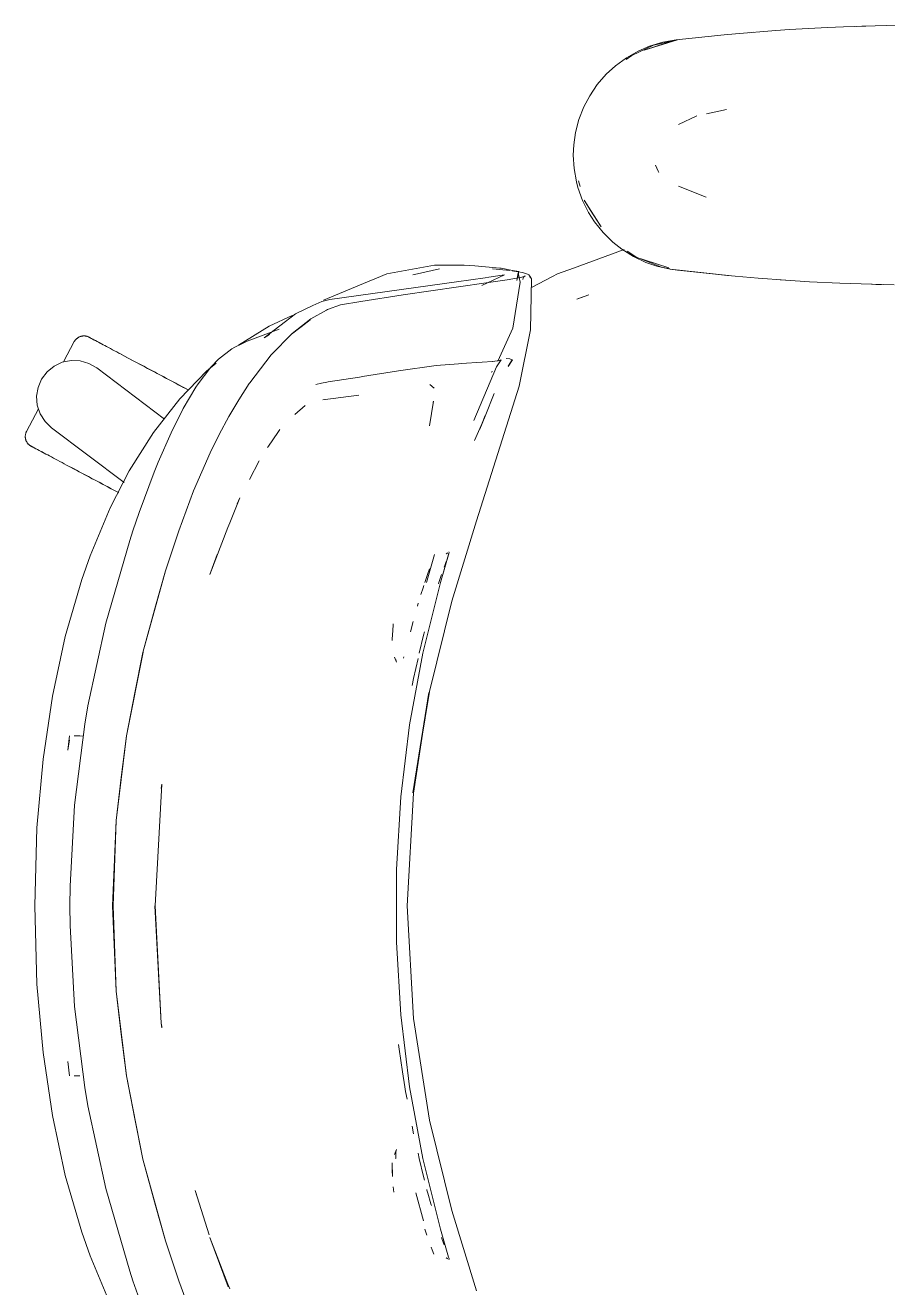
# Model space of a CAD drawing. Header units: millimetres. Extents: x 155927 to 326028, y -36033 to 97293.
# Drawn here: x 185202.3 to 185523.8, y 33387.4 to 33858.2 of the extents above; entities that cross this region are included whole.
import ezdxf

# ---------------------------------------------------------------- set-up
doc = ezdxf.new("R2010")
doc.units = ezdxf.units.MM
doc.header["$MEASUREMENT"] = 0
doc.layers.add('G-IMPT', color=8, linetype='CONTINUOUS', lineweight=9)
doc.layers.add('I-FURN', color=8, linetype='CONTINUOUS', lineweight=9)

msp = doc.modelspace()

# ---------------------------------------------------------------- linework, layer by layer
at = {"layer": 'G-IMPT'}
for p, q in [((185507.3, 33857.65), (185519.06, 33858.04)), ((185512.19, 33857.79), (185514.12, 33857.9)), ((185514.12, 33857.9), (185515.62, 33857.92)), ((185527.48, 33858.21), (185519.06, 33858.04)), ((185462.86, 33854.67), (185444.94, 33852.76)), ((185466.99, 33855.02), (185462.86, 33854.67)), ((185482.05, 33856.26), (185466.99, 33855.02)), ((185473.87, 33855.61), (185472.19, 33855.44)), ((185482.05, 33856.26), (185487.14, 33856.59)), ((185487.14, 33856.59), (185501.28, 33857.4)), ((185507.3, 33857.65), (185501.28, 33857.4)), ((185430.79, 33848.59), (185426.35, 33846.08)), ((185436.48, 33850.72), (185428.42, 33846.98)), ((185430.79, 33848.59), (185435.03, 33850.4)), ((185445.45, 33852.76), (185432.99, 33848.93)), ((185432.99, 33848.93), (185442.14, 33851.85)), ((185435.03, 33850.4), (185439.89, 33851.87)), ((185436.48, 33850.72), (185444.89, 33852.64)), ((185444.94, 33852.76), (185439.89, 33851.87)), ((185445.45, 33852.76), (185442.14, 33851.85)), ((185422.27, 33843.08), (185426.35, 33846.08)), ((185426.31, 33845.39), (185428.42, 33846.98)), ((185415.51, 33836.08), (185418.83, 33839.92)), ((185422.27, 33843.08), (185418.83, 33839.92)), ((185412.68, 33831.92), (185415.51, 33836.08)), ((185412.68, 33831.92), (185410.49, 33827.75)), ((185410.49, 33827.75), (185408.66, 33823.04)), ((185463.65, 33826.8), (185456.22, 33825.22)), ((185407.39, 33818.17), (185408.66, 33823.04)), ((185445.82, 33821.19), (185452.6, 33824.46)), ((185407.39, 33818.17), (185406.75, 33813.66)), ((185406.57, 33809.81), (185406.75, 33813.66)), ((185406.57, 33809.81), (185406.87, 33804.77)), ((185437.19, 33805.99), (185438.2, 33803.76)), ((185406.87, 33804.77), (185407.75, 33799.82)), ((185438.2, 33803.76), (185438.5, 33803.31)), ((185407.75, 33799.82), (185408.31, 33797.7)), ((185410.02, 33792.92), (185408.31, 33797.7)), ((185409.11, 33798.13), (185408.49, 33800.16)), ((185456.15, 33794.09), (185445.73, 33798.24)), ((185410.02, 33792.92), (185412.27, 33788.41)), ((185410.67, 33793.02), (185412.83, 33789.34)), ((185410.67, 33793.02), (185416.99, 33783.07)), ((185412.27, 33788.41), (185414.53, 33784.87)), ((185412.83, 33789.34), (185416.99, 33783.07)), ((185417.72, 33780.89), (185414.53, 33784.87)), ((185417.72, 33780.89), (185421.33, 33777.34)), ((185425.53, 33774.6), (185406.59, 33767.66)), ((185421.33, 33777.34), (185424.63, 33774.72)), ((185428.96, 33771.99), (185424.63, 33774.72)), ((185430.28, 33771.6), (185426.7, 33774.02)), ((185354.81, 33768.76), (185337.11, 33765.52)), ((185354.81, 33768.76), (185361.78, 33768.78)), ((185361.78, 33768.78), (185365.95, 33768.78)), ((185369.9, 33768.44), (185365.95, 33768.78)), ((185379.23, 33767.64), (185369.9, 33768.44)), ((185428.96, 33771.99), (185433.54, 33769.8)), ((185430.28, 33771.6), (185432.99, 33770.69)), ((185430.28, 33771.6), (185442.14, 33767.78)), ((185439.5, 33767.99), (185431.32, 33771.19)), ((185432.99, 33770.69), (185442.14, 33767.78)), ((185433.54, 33769.8), (185437.67, 33768.35)), ((185442.63, 33767.2), (185437.67, 33768.35)), ((185329.89, 33762.53), (185333.26, 33763.92)), ((185337.11, 33765.52), (185333.26, 33763.92)), ((185347.37, 33765.3), (185346.79, 33765.15)), ((185356.67, 33767.35), (185347.37, 33765.3)), ((185363.09, 33762.57), (185373.75, 33764.01)), ((185380.94, 33765.2), (185372.53, 33761.21)), ((185375.05, 33764.23), (185373.75, 33764.01)), ((185375.05, 33764.23), (185380.07, 33765.06)), ((185379.06, 33767.12), (185376.47, 33767.33)), ((185382.85, 33766.7), (185379.06, 33767.12)), ((185379.23, 33767.64), (185379.7, 33767.6)), ((185379.7, 33767.6), (185383.95, 33766.78)), ((185380.94, 33765.2), (185380.07, 33765.06)), ((185388.17, 33764.4), (185381.91, 33763.29)), ((185384.36, 33766.53), (185383.75, 33766.6)), ((185383.95, 33766.78), (185386.27, 33766.34)), ((185384.36, 33766.53), (185387.64, 33765.99)), ((185385.55, 33763.06), (185386.27, 33766.34)), ((185385.55, 33763.06), (185386.04, 33765.93)), ((185386.04, 33765.93), (185386.72, 33762.35)), ((185387.55, 33764.23), (185388.65, 33764.79)), ((185387.55, 33764.23), (185388.17, 33764.4)), ((185389.5, 33765.44), (185387.64, 33765.99)), ((185387.75, 33763.36), (185387.83, 33763.86)), ((185388.15, 33764.4), (185387.83, 33763.86)), ((185388.15, 33764.4), (185388.65, 33764.79)), ((185389.5, 33765.44), (185390.04, 33765.12)), ((185390.04, 33765.12), (185390.41, 33764.62)), ((185391.02, 33763.59), (185390.41, 33764.62)), ((185390.54, 33764), (185390.41, 33764.62)), ((185390.41, 33764.62), (185390.44, 33764.55)), ((185390.54, 33764), (185390.44, 33764.55)), ((185390.64, 33744.6), (185391.02, 33763.59)), ((185390.96, 33760.4), (185398.86, 33764.54)), ((185398.86, 33764.54), (185400.62, 33765.47)), ((185406.59, 33767.66), (185400.62, 33765.47)), ((185442.56, 33767.41), (185439.5, 33767.99)), ((185442.63, 33767.2), (185465.59, 33764.74)), ((185442.63, 33767.2), (185445.45, 33766.86)), ((185442.63, 33767.2), (185464.07, 33764.84)), ((185465.59, 33764.74), (185445.45, 33766.86)), ((185464.07, 33764.84), (185475.47, 33763.86)), ((185485.76, 33763.13), (185475.47, 33763.86)), ((185313.44, 33755.74), (185329.89, 33762.53)), ((185363.09, 33762.57), (185315.87, 33755.9)), ((185374.05, 33762.18), (185343.18, 33757.63)), ((185381.91, 33763.29), (185374.05, 33762.18)), ((185384.01, 33745.3), (185386.72, 33762.35)), ((185483.71, 33763.27), (185482.3, 33763.4)), ((185483.71, 33763.27), (185485.62, 33763.18)), ((185485.76, 33763.13), (185494.63, 33762.57)), ((185505.93, 33762.03), (185494.63, 33762.57)), ((185505.93, 33762.03), (185513.81, 33761.73)), ((185526.12, 33761.44), (185513.81, 33761.73)), ((185517.68, 33761.65), (185519.34, 33761.58)), ((185519.34, 33761.58), (185521.42, 33761.58)), ((185309.52, 33753.68), (185312.88, 33755.25)), ((185315.87, 33755.9), (185312.88, 33755.25)), ((185319.74, 33753.93), (185327.41, 33755.23)), ((185343.18, 33757.63), (185327.41, 33755.23)), ((185407.89, 33756.06), (185412.36, 33757.7)), ((185407.89, 33756.06), (185408.48, 33756.32)), ((185412.36, 33757.7), (185408.48, 33756.32)), ((185291.29, 33741.7), (185303, 33750.64)), ((185301.81, 33749.97), (185293.18, 33745.99)), ((185309.52, 33753.68), (185303, 33750.64)), ((185308.7, 33748.68), (185314.53, 33751.97)), ((185314.53, 33751.97), (185314.95, 33752.18)), ((185319.74, 33753.93), (185314.95, 33752.18)), ((185293.18, 33745.99), (185281.73, 33738.87)), ((185296.95, 33744.94), (185285.04, 33740.43)), ((185301.52, 33742.96), (185308.47, 33748.35)), ((185301.52, 33742.96), (185305.09, 33745.76)), ((185308.7, 33748.68), (185301.73, 33743.26)), ((185308.47, 33748.35), (185305.09, 33745.76)), ((185384.01, 33745.3), (185378.39, 33732.95)), ((185282.81, 33739.35), (185285.04, 33740.43)), ((185291.29, 33741.7), (185293.32, 33742.86)), ((185293.99, 33735.36), (185301.73, 33743.26)), ((185390.64, 33744.6), (185386.44, 33723.65)), ((185279.24, 33737.56), (185274.37, 33733.7)), ((185279.24, 33737.56), (185280.37, 33738.18)), ((185280.37, 33738.18), (185282.81, 33739.35)), ((185293.99, 33735.36), (185285.97, 33724.92)), ((185271.48, 33730.68), (185266.77, 33724.55)), ((185269.81, 33729.26), (185273.48, 33732.26)), ((185274.37, 33733.7), (185271.48, 33730.68)), ((185341.35, 33729.29), (185355.42, 33731.32)), ((185355.5, 33731.33), (185355.42, 33731.32)), ((185355.5, 33731.33), (185363.74, 33731.95)), ((185363.74, 33731.95), (185364.73, 33732.02)), ((185364.73, 33732.02), (185372.59, 33732.58)), ((185377.9, 33730.8), (185369.46, 33710.82)), ((185372.59, 33732.58), (185376.46, 33732.88)), ((185376.55, 33732.88), (185376.46, 33732.88)), ((185376.55, 33732.88), (185378.93, 33733.18)), ((185379.66, 33733.47), (185377.9, 33730.8)), ((185378.94, 33733.18), (185378.93, 33733.18)), ((185378.94, 33733.18), (185379.66, 33733.47)), ((185381.58, 33733.94), (185382.93, 33733.77)), ((185382.28, 33731.01), (185383.8, 33733.5)), ((185383.86, 33733.48), (185382.28, 33731.01)), ((185383.8, 33733.5), (185382.31, 33731.03)), ((185382.93, 33733.77), (185383.8, 33733.5)), ((185383.86, 33733.48), (185383.8, 33733.5)), ((185269.81, 33729.26), (185259.85, 33718.96)), ((185326.88, 33727), (185315.15, 33725.2)), ((185326.88, 33727), (185327.48, 33727.09)), ((185327.99, 33727.17), (185327.48, 33727.09)), ((185341.35, 33729.29), (185327.99, 33727.17)), ((185376.45, 33729.08), (185376.01, 33728.81)), ((185261.17, 33715.26), (185265.9, 33723.26)), ((185266.77, 33724.55), (185265.9, 33723.26)), ((185281.92, 33718.57), (185285.8, 33724.67)), ((185285.8, 33724.67), (185285.97, 33724.92)), ((185310.54, 33724.24), (185312.7, 33724.7)), ((185312.7, 33724.7), (185314.68, 33725.12)), ((185315.15, 33725.2), (185314.68, 33725.12)), ((185354.76, 33722.94), (185353.12, 33724.22)), ((185370.45, 33673.41), (185386.44, 33723.65)), ((185250.05, 33706.36), (185259.85, 33718.96)), ((185281.92, 33718.57), (185278.15, 33712.34)), ((185326.58, 33720.32), (185313.22, 33718.54)), ((185313.22, 33718.54), (185313.69, 33718.68)), ((185354.41, 33717.99), (185353.01, 33708.83)), ((185354.41, 33717.99), (185354.36, 33717.64)), ((185373.76, 33712.46), (185377.02, 33720.93)), ((185260.86, 33714.66), (185256.86, 33706.65)), ((185260.86, 33714.66), (185261.17, 33715.26)), ((185274.58, 33705.55), (185278.15, 33712.34)), ((185302.72, 33713.04), (185306.63, 33716.38)), ((185371.74, 33707.56), (185373.77, 33712.67)), ((185373.77, 33712.67), (185371.74, 33707.55)), ((185373.76, 33712.46), (185371.74, 33707.56)), ((185296.45, 33706.41), (185297.2, 33707.51)), ((185372.74, 33710.08), (185369.69, 33703.37)), ((185241.07, 33692.07), (185250.05, 33706.36)), ((185256.64, 33706.21), (185251.87, 33695.25)), ((185256.64, 33706.21), (185256.86, 33706.65)), ((185274.58, 33705.55), (185271.2, 33698.82)), ((185296.45, 33706.41), (185292.95, 33701.27)), ((185265.02, 33684.6), (185271.2, 33698.82)), ((185292.95, 33701.27), (185292.56, 33700.7)), ((185251.87, 33695.25), (185250.39, 33691.57)), ((185289.42, 33695.8), (185285.88, 33688.83)), ((185233.98, 33678.29), (185241.07, 33692.07)), ((185244.79, 33676.5), (185250.39, 33691.57)), ((185259.56, 33669.72), (185265.02, 33684.6)), ((185278.53, 33672.64), (185282.25, 33681.96)), ((185282.25, 33681.96), (185281.25, 33679.72)), ((185226.46, 33660.32), (185233.98, 33678.29)), ((185244.79, 33676.5), (185242.45, 33669.67)), ((185241.25, 33666.07), (185242.45, 33669.67)), ((185259.56, 33669.72), (185254.55, 33654.8)), ((185271.15, 33653.46), (185277.86, 33670.91)), ((185277.86, 33670.91), (185278.53, 33672.64)), ((185361.27, 33643.43), (185370.45, 33673.41)), ((185241.25, 33666.07), (185232.31, 33635.24)), ((185226.46, 33660.32), (185223.39, 33651.58)), ((185271.15, 33653.46), (185273.87, 33660.89)), ((185351.85, 33650.38), (185354.88, 33660.81)), ((185357.04, 33650.38), (185360.31, 33661.6)), ((185357.04, 33650.38), (185360.15, 33661.2)), ((185357.04, 33650.38), (185360.1, 33660.91)), ((185359.22, 33661.06), (185359.83, 33661.45)), ((185359.22, 33661.06), (185359.43, 33661.21)), ((185360.1, 33660.91), (185360.15, 33661.2)), ((185360.31, 33661.6), (185360.18, 33661.85)), ((185352.97, 33655.56), (185352.21, 33653.4)), ((185358.42, 33656.16), (185358.77, 33657.13)), ((185358.77, 33657.13), (185359.16, 33658.2)), ((185223.39, 33651.58), (185217.22, 33630.34)), ((185246.17, 33624.3), (185254.55, 33654.8)), ((185246.17, 33624.3), (185254.6, 33654.71)), ((185250.82, 33641.55), (185254.6, 33654.71)), ((185351.95, 33652.68), (185351.18, 33650.37)), ((185351.95, 33652.68), (185352.21, 33653.4)), ((185356.41, 33650.38), (185357.15, 33652.61)), ((185357.43, 33653.41), (185357.15, 33652.61)), ((185350.56, 33648.46), (185349.77, 33645.97)), ((185350.49, 33624.06), (185357.04, 33650.38)), ((185350.8, 33649.24), (185350.56, 33648.46)), ((185356.41, 33650.38), (185356.26, 33649.92)), ((185250.82, 33641.55), (185246.17, 33624.3)), ((185348.78, 33642.67), (185348.45, 33641.55)), ((185361.27, 33643.43), (185352.95, 33609.75)), ((185225.64, 33604.45), (185232.31, 33635.24)), ((185339.17, 33630.82), (185339.45, 33634.53)), ((185339.45, 33634.53), (185339.48, 33635.01)), ((185346.87, 33635.88), (185345.88, 33632.02)), ((185346.87, 33635.88), (185346.48, 33634.35)), ((185350.72, 33630.8), (185351.06, 33632.08)), ((185217.22, 33630.34), (185212.4, 33607.98)), ((185339.17, 33630.82), (185339.07, 33629.45)), ((185339.07, 33628.75), (185339.07, 33629.45)), ((185349.17, 33624.05), (185350.72, 33630.8)), ((185239.99, 33593.18), (185246.21, 33624.42)), ((185246.21, 33624.42), (185240, 33593.25)), ((185246.17, 33624.3), (185243.09, 33609.28)), ((185340.61, 33620.66), (185339.92, 33622.61)), ((185343.28, 33622.26), (185343.41, 33622.67)), ((185350.49, 33624.06), (185345.56, 33597.4)), ((185340.61, 33620.66), (185340.39, 33621.71)), ((185347.01, 33614.65), (185348.72, 33622.07)), ((185346.54, 33612.02), (185347.01, 33614.65)), ((185239.99, 33593.18), (185243.09, 33609.28)), ((185352.95, 33609.75), (185346.7, 33572.01)), ((185346.7, 33572.01), (185352.69, 33609.37)), ((185346.96, 33571.83), (185352.69, 33609.37)), ((185208.91, 33584.56), (185212.4, 33607.98)), ((185224.46, 33597.53), (185225.64, 33604.45)), ((185220.65, 33567.36), (185224.46, 33597.53)), ((185345.56, 33597.4), (185342.26, 33570.48)), ((185218.81, 33593.26), (185218.16, 33587.85)), ((185218.73, 33591.61), (185218.16, 33587.85)), ((185220.57, 33593.29), (185222.67, 33593.22)), ((185220.57, 33593.29), (185220.68, 33593.29)), ((185223.91, 33593.17), (185222.67, 33593.22)), ((185236.17, 33561.66), (185240, 33593.25)), ((185236.21, 33561.62), (185239.99, 33593.18)), ((185238.05, 33577.7), (185239.99, 33593.18)), ((185206.65, 33558.99), (185208.91, 33584.56)), ((185238.05, 33577.7), (185236.21, 33561.62)), ((185250.66, 33529.85), (185253.17, 33575.19)), ((185253.17, 33575.19), (185252.94, 33573.57)), ((185252.94, 33573.57), (185253.17, 33574.88)), ((185253.21, 33575.12), (185253.17, 33574.88)), ((185346.96, 33571.83), (185344.6, 33529.85)), ((185219.03, 33537.16), (185220.65, 33567.36)), ((185340.61, 33543.41), (185342.26, 33570.48)), ((185234.84, 33529.85), (185236.17, 33561.66)), ((185236.21, 33561.62), (185235.07, 33529.85)), ((185236.21, 33561.62), (185235.54, 33546.73)), ((185205.8, 33529.85), (185206.65, 33558.99)), ((185235.54, 33546.73), (185235.07, 33529.85)), ((185340.61, 33516.29), (185340.61, 33543.41)), ((185219.03, 33537.16), (185218.94, 33529.85)), ((185206.65, 33500.7), (185205.8, 33529.85)), ((185219.03, 33522.53), (185218.94, 33529.85)), ((185236.17, 33498.03), (185234.84, 33529.85)), ((185235.54, 33512.96), (185235.07, 33529.85)), ((185236.21, 33498.07), (185235.07, 33529.85)), ((185250.61, 33529.85), (185252.94, 33486.12)), ((185250.66, 33529.85), (185252.94, 33486.12)), ((185346.96, 33487.86), (185344.6, 33529.85)), ((185219.03, 33522.53), (185220.65, 33492.33)), ((185340.61, 33516.29), (185342.26, 33489.21)), ((185235.54, 33512.96), (185236.21, 33498.07)), ((185208.91, 33475.13), (185206.65, 33500.7)), ((185236.17, 33498.03), (185240, 33466.44)), ((185236.21, 33498.07), (185239.99, 33466.52)), ((185236.21, 33498.07), (185238.05, 33481.99)), ((185220.65, 33492.33), (185224.46, 33462.16)), ((185252.94, 33486.12), (185253.2, 33484.34)), ((185252.94, 33486.12), (185253.17, 33484.81)), ((185345.56, 33462.3), (185342.26, 33489.21)), ((185352.95, 33449.94), (185346.96, 33487.86)), ((185239.99, 33466.52), (185238.05, 33481.99)), ((185253.21, 33484.57), (185253.17, 33484.81)), ((185341.65, 33476.45), (185341.46, 33478.11)), ((185342.94, 33467.92), (185341.65, 33476.45)), ((185212.4, 33451.71), (185208.91, 33475.13)), ((185218.81, 33466.43), (185218.16, 33471.85)), ((185342.94, 33467.92), (185343.79, 33462.3)), ((185222.67, 33466.47), (185220.57, 33466.4)), ((185220.57, 33466.4), (185220.68, 33466.4)), ((185246.17, 33435.39), (185239.99, 33466.52)), ((185239.99, 33466.52), (185243.09, 33450.41)), ((185246.17, 33435.39), (185240, 33466.44)), ((185343.79, 33462.3), (185344.04, 33460.67)), ((185350.49, 33435.63), (185345.56, 33462.3)), ((185224.46, 33462.16), (185225.64, 33455.24)), ((185344.59, 33457.77), (185344.04, 33460.67)), ((185232.31, 33424.45), (185225.64, 33455.24)), ((185217.22, 33429.35), (185212.4, 33451.71)), ((185246.17, 33435.39), (185243.09, 33450.41)), ((185352.95, 33449.94), (185361.27, 33416.26)), ((185346.52, 33447.66), (185347.05, 33444.85)), ((185340.61, 33439.03), (185339.92, 33437.08)), ((185340.39, 33437.99), (185340.61, 33439.03)), ((185250.82, 33418.14), (185246.17, 33435.39)), ((185246.17, 33435.39), (185254.55, 33404.89)), ((185246.17, 33435.39), (185254.6, 33404.98)), ((185340.35, 33435.82), (185340.36, 33435.68)), ((185340.39, 33437.99), (185340.36, 33435.68)), ((185348.72, 33437.62), (185349.17, 33435.64)), ((185350.72, 33428.89), (185349.17, 33435.64)), ((185350.49, 33435.63), (185357.04, 33409.31)), ((185223.39, 33408.11), (185217.22, 33429.35)), ((185339.07, 33433.98), (185339.15, 33428.92)), ((185339.07, 33433.98), (185339.07, 33431.19)), ((185339.15, 33428.92), (185339.07, 33431.19)), ((185339.47, 33425.13), (185339.68, 33423.03)), ((185350.72, 33428.89), (185351.06, 33427.6)), ((185232.31, 33424.45), (185241.25, 33393.62)), ((185265.62, 33423.7), (185266.7, 33420.27)), ((185265.62, 33423.7), (185270.87, 33407.22)), ((185350.75, 33412.41), (185347.85, 33422.8)), ((185352.03, 33423.87), (185351.98, 33424.05)), ((185352.34, 33422.73), (185352.03, 33423.87)), ((185352.34, 33422.73), (185353.46, 33418.74)), ((185250.82, 33418.14), (185254.6, 33404.98)), ((185353.46, 33418.74), (185353.66, 33418.05)), ((185370.45, 33386.29), (185361.27, 33416.26)), ((185223.39, 33408.11), (185226.46, 33399.37)), ((185271.15, 33406.23), (185277.97, 33387.82)), ((185271.15, 33406.23), (185277.86, 33388.78)), ((185351.2, 33409.32), (185351.92, 33407.1)), ((185357.04, 33409.31), (185360.11, 33398.88)), ((185358.2, 33404.11), (185357.46, 33406.21)), ((185254.55, 33404.89), (185259.56, 33389.97)), ((185353.91, 33401.56), (185353.54, 33402.57)), ((185353.91, 33401.56), (185354.53, 33399.9)), ((185358.2, 33404.11), (185358.44, 33403.45)), ((185226.46, 33399.37), (185233.98, 33381.4)), ((185359.22, 33398.63), (185359.43, 33398.48)), ((185359.22, 33398.63), (185359.83, 33398.24)), ((185360.18, 33398.61), (185360.11, 33398.88)), ((185360.25, 33398.31), (185360.18, 33398.61)), ((185360.22, 33397.85), (185360.31, 33398.09)), ((185360.31, 33398.09), (185360.25, 33398.31)), ((185241.25, 33393.62), (185242.45, 33390.02)), ((185244.86, 33383.08), (185242.45, 33390.02)), ((185265.02, 33375.09), (185259.56, 33389.97)), ((185277.86, 33388.78), (185278.53, 33387.05))]:
    msp.add_line(p, q, dxfattribs=at)
at = {"layer": 'I-FURN'}
for p, q in [((185220.57, 33740.23), (185216.54, 33732.64)), ((185220.57, 33740.23), (185220.65, 33740.37)), ((185220.65, 33740.37), (185220.74, 33740.5)), ((185220.74, 33740.5), (185220.83, 33740.64)), ((185220.83, 33740.64), (185220.92, 33740.77)), ((185220.92, 33740.77), (185221.02, 33740.89)), ((185221.02, 33740.89), (185221.13, 33741.02)), ((185221.13, 33741.02), (185221.24, 33741.13)), ((185221.24, 33741.13), (185221.35, 33741.25)), ((185221.35, 33741.25), (185221.47, 33741.36)), ((185221.47, 33741.36), (185221.59, 33741.46)), ((185221.59, 33741.46), (185221.72, 33741.56)), ((185221.72, 33741.56), (185221.85, 33741.65)), ((185221.85, 33741.65), (185221.99, 33741.74)), ((185221.99, 33741.74), (185222.12, 33741.83)), ((185222.12, 33741.83), (185222.26, 33741.9)), ((185222.26, 33741.9), (185222.41, 33741.98)), ((185222.41, 33741.98), (185222.56, 33742.04)), ((185222.56, 33742.04), (185222.71, 33742.1)), ((185222.71, 33742.1), (185222.86, 33742.16)), ((185222.86, 33742.16), (185223.01, 33742.2)), ((185223.01, 33742.2), (185223.17, 33742.25)), ((185223.17, 33742.25), (185223.32, 33742.28)), ((185223.32, 33742.28), (185223.48, 33742.31)), ((185223.48, 33742.31), (185223.64, 33742.33)), ((185223.64, 33742.33), (185223.8, 33742.35)), ((185223.8, 33742.35), (185223.96, 33742.36)), ((185223.96, 33742.36), (185224.12, 33742.36)), ((185224.12, 33742.36), (185224.29, 33742.36)), ((185224.29, 33742.36), (185224.45, 33742.35)), ((185224.45, 33742.35), (185224.61, 33742.34)), ((185224.61, 33742.34), (185224.77, 33742.31)), ((185224.77, 33742.31), (185224.93, 33742.28)), ((185224.93, 33742.28), (185225.08, 33742.25)), ((185225.08, 33742.25), (185225.24, 33742.21)), ((185225.24, 33742.21), (185225.39, 33742.16)), ((185225.39, 33742.16), (185225.55, 33742.11)), ((185225.55, 33742.11), (185225.7, 33742.05)), ((185225.7, 33742.05), (185225.84, 33741.98)), ((185225.84, 33741.98), (185225.99, 33741.91)), ((185225.99, 33741.91), (185226.03, 33741.89)), ((185226.03, 33741.89), (185226.05, 33741.88)), ((185226.07, 33741.87), (185226.03, 33741.89)), ((185226.03, 33741.89), (185226.03, 33741.89)), ((185226.05, 33741.88), (185226.11, 33741.85)), ((185226.16, 33741.82), (185226.07, 33741.87)), ((185226.11, 33741.85), (185226.21, 33741.8)), ((185226.28, 33741.76), (185226.16, 33741.82)), ((185226.21, 33741.8), (185226.35, 33741.72)), ((185226.44, 33741.67), (185226.28, 33741.76)), ((185226.35, 33741.72), (185226.53, 33741.63)), ((185226.64, 33741.56), (185226.44, 33741.67)), ((185226.53, 33741.63), (185226.75, 33741.51)), ((185226.88, 33741.44), (185226.64, 33741.56)), ((185226.75, 33741.51), (185227, 33741.37)), ((185227.16, 33741.29), (185226.88, 33741.44)), ((185227, 33741.37), (185227.3, 33741.21)), ((185227.48, 33741.12), (185227.16, 33741.29)), ((185227.3, 33741.21), (185227.64, 33741.03)), ((185227.83, 33740.93), (185227.48, 33741.12)), ((185227.64, 33741.03), (185228.01, 33740.84)), ((185228.23, 33740.72), (185227.83, 33740.93)), ((185228.01, 33740.84), (185228.42, 33740.62)), ((185228.66, 33740.49), (185228.23, 33740.72)), ((185228.42, 33740.62), (185228.87, 33740.38)), ((185229.12, 33740.25), (185228.66, 33740.49)), ((185228.87, 33740.38), (185229.35, 33740.12)), ((185229.62, 33739.98), (185229.12, 33740.25)), ((185229.35, 33740.12), (185229.87, 33739.85)), ((185230.16, 33739.69), (185229.62, 33739.98)), ((185229.87, 33739.85), (185230.42, 33739.56)), ((185230.73, 33739.39), (185230.16, 33739.69)), ((185230.42, 33739.56), (185231, 33739.25)), ((185231.33, 33739.07), (185230.73, 33739.39)), ((185231.96, 33738.73), (185231.33, 33739.07)), ((185232.63, 33738.38), (185231.96, 33738.73)), ((185233.32, 33738.01), (185232.63, 33738.38)), ((185234.04, 33737.63), (185233.32, 33738.01)), ((185234.79, 33737.23), (185234.04, 33737.63)), ((185235.57, 33736.82), (185234.79, 33737.23)), ((185236.37, 33736.39), (185235.57, 33736.82)), ((185237.19, 33735.95), (185236.37, 33736.39)), ((185236.75, 33736.19), (185237.58, 33735.75)), ((185238.04, 33735.5), (185237.19, 33735.95)), ((185237.58, 33735.75), (185238.44, 33735.29)), ((185238.91, 33735.04), (185238.04, 33735.5)), ((185210.42, 33728.98), (185213.04, 33731.11)), ((185213.04, 33731.11), (185216.09, 33732.55)), ((185216.09, 33732.55), (185219.39, 33733.22)), ((185219.39, 33733.22), (185222.76, 33733.08)), ((185222.76, 33733.08), (185226, 33732.14)), ((185226, 33732.14), (185228.92, 33730.45)), ((185238.44, 33735.29), (185239.31, 33734.83)), ((185239.8, 33734.57), (185238.91, 33735.04)), ((185239.31, 33734.83), (185240.21, 33734.35)), ((185240.7, 33734.09), (185239.8, 33734.57)), ((185240.21, 33734.35), (185241.12, 33733.86)), ((185241.62, 33733.6), (185240.7, 33734.09)), ((185241.12, 33733.86), (185242.05, 33733.37)), ((185242.56, 33733.1), (185241.62, 33733.6)), ((185242.05, 33733.37), (185243, 33732.87)), ((185243.51, 33732.59), (185242.56, 33733.1)), ((185243, 33732.87), (185243.96, 33732.36)), ((185244.48, 33732.08), (185243.51, 33732.59)), ((185243.96, 33732.36), (185244.92, 33731.84)), ((185245.45, 33731.56), (185244.48, 33732.08)), ((185244.92, 33731.84), (185245.9, 33731.32)), ((185246.44, 33731.04), (185245.45, 33731.56)), ((185245.9, 33731.32), (185246.89, 33730.8)), ((185247.43, 33730.51), (185246.44, 33731.04)), ((185246.89, 33730.8), (185247.88, 33730.27)), ((185207.06, 33723.18), (185208.39, 33726.28)), ((185208.39, 33726.28), (185210.42, 33728.98)), ((185228.92, 33730.45), (185254.24, 33711.37)), ((185248.42, 33729.98), (185247.43, 33730.51)), ((185247.88, 33730.27), (185248.88, 33729.74)), ((185249.42, 33729.45), (185248.42, 33729.98)), ((185248.88, 33729.74), (185249.89, 33729.2)), ((185250.43, 33728.92), (185249.42, 33729.45)), ((185249.89, 33729.2), (185250.89, 33728.67)), ((185251.43, 33728.38), (185250.43, 33728.92)), ((185250.89, 33728.67), (185251.9, 33728.14)), ((185252.44, 33727.85), (185251.43, 33728.38)), ((185251.9, 33728.14), (185252.9, 33727.6)), ((185253.44, 33727.31), (185252.44, 33727.85)), ((185252.9, 33727.6), (185253.9, 33727.07)), ((185254.44, 33726.78), (185253.44, 33727.31)), ((185253.9, 33727.07), (185254.9, 33726.54)), ((185255.44, 33726.25), (185254.44, 33726.78)), ((185254.9, 33726.54), (185255.89, 33726.01)), ((185256.42, 33725.73), (185255.44, 33726.25)), ((185255.89, 33726.01), (185256.87, 33725.49)), ((185206.52, 33719.85), (185207.06, 33723.18)), ((185257.4, 33725.21), (185256.42, 33725.73)), ((185256.87, 33725.49), (185257.85, 33724.97)), ((185258.37, 33724.69), (185257.4, 33725.21)), ((185257.85, 33724.97), (185258.81, 33724.46)), ((185259.33, 33724.18), (185258.37, 33724.69)), ((185258.81, 33724.46), (185259.76, 33723.95)), ((185260.27, 33723.68), (185259.33, 33724.18)), ((185259.76, 33723.95), (185260.7, 33723.45)), ((185261.2, 33723.19), (185260.27, 33723.68)), ((185260.7, 33723.45), (185261.62, 33722.96)), ((185262.11, 33722.7), (185261.2, 33723.19)), ((185261.62, 33722.96), (185262.53, 33722.48)), ((185263.01, 33722.23), (185262.11, 33722.7)), ((185206.78, 33716.49), (185206.52, 33719.85)), ((185207.23, 33715.14), (185202.76, 33706.73)), ((185207.85, 33713.29), (185206.78, 33716.49)), ((185209.65, 33710.44), (185207.85, 33713.29)), ((185212.08, 33708.1), (185209.65, 33710.44)), ((185239.14, 33687.7), (185212.08, 33708.1)), ((185202.29, 33704.99), (185202.3, 33705.15)), ((185202.29, 33704.83), (185202.29, 33704.99)), ((185202.3, 33704.66), (185202.29, 33704.83)), ((185202.3, 33705.15), (185202.32, 33705.31)), ((185202.31, 33704.5), (185202.3, 33704.66)), ((185202.32, 33704.34), (185202.31, 33704.5)), ((185202.32, 33705.31), (185202.34, 33705.47)), ((185202.34, 33704.18), (185202.32, 33704.34)), ((185202.34, 33705.47), (185202.37, 33705.63)), ((185202.37, 33704.03), (185202.34, 33704.18)), ((185202.37, 33705.63), (185202.41, 33705.78)), ((185202.41, 33703.87), (185202.37, 33704.03)), ((185202.41, 33705.78), (185202.45, 33705.94)), ((185202.45, 33703.71), (185202.41, 33703.87)), ((185202.45, 33705.94), (185202.49, 33706.09)), ((185202.5, 33703.56), (185202.45, 33703.71)), ((185202.49, 33706.09), (185202.55, 33706.25)), ((185202.55, 33703.41), (185202.5, 33703.56)), ((185202.55, 33706.25), (185202.61, 33706.4)), ((185202.61, 33703.26), (185202.55, 33703.41)), ((185202.61, 33706.4), (185202.67, 33706.54)), ((185202.68, 33703.11), (185202.61, 33703.26)), ((185202.67, 33706.54), (185202.74, 33706.69)), ((185202.75, 33702.97), (185202.68, 33703.11)), ((185202.74, 33706.69), (185202.76, 33706.73)), ((185202.83, 33702.82), (185202.75, 33702.97)), ((185202.91, 33702.69), (185202.83, 33702.82)), ((185203, 33702.55), (185202.91, 33702.69)), ((185203.09, 33702.42), (185203, 33702.55)), ((185203.19, 33702.29), (185203.09, 33702.42)), ((185203.3, 33702.17), (185203.19, 33702.29)), ((185203.41, 33702.05), (185203.3, 33702.17)), ((185203.52, 33701.94), (185203.41, 33702.05)), ((185203.64, 33701.83), (185203.52, 33701.94)), ((185203.76, 33701.72), (185203.64, 33701.83)), ((185203.89, 33701.62), (185203.76, 33701.72)), ((185204.02, 33701.53), (185203.89, 33701.62)), ((185204.15, 33701.44), (185204.02, 33701.53)), ((185204.29, 33701.35), (185204.15, 33701.44)), ((185204.43, 33701.28), (185204.29, 33701.35)), ((185204.44, 33701.27), (185204.43, 33701.28)), ((185204.43, 33701.28), (185204.45, 33701.27)), ((185204.48, 33701.25), (185204.44, 33701.27)), ((185204.45, 33701.27), (185204.51, 33701.23)), ((185204.56, 33701.21), (185204.48, 33701.25)), ((185204.51, 33701.23), (185204.61, 33701.18)), ((185204.68, 33701.14), (185204.56, 33701.21)), ((185204.61, 33701.18), (185204.75, 33701.11)), ((185204.84, 33701.06), (185204.68, 33701.14)), ((185204.75, 33701.11), (185204.93, 33701.01)), ((185205.04, 33700.95), (185204.84, 33701.06)), ((185204.93, 33701.01), (185205.15, 33700.89)), ((185205.28, 33700.82), (185205.04, 33700.95)), ((185205.15, 33700.89), (185205.41, 33700.76)), ((185205.56, 33700.67), (185205.28, 33700.82)), ((185205.41, 33700.76), (185205.71, 33700.6)), ((185205.88, 33700.5), (185205.56, 33700.67)), ((185205.71, 33700.6), (185206.04, 33700.42)), ((185206.24, 33700.31), (185205.88, 33700.5)), ((185206.04, 33700.42), (185206.41, 33700.22)), ((185206.63, 33700.11), (185206.24, 33700.31)), ((185206.41, 33700.22), (185206.82, 33700)), ((185207.06, 33699.88), (185206.63, 33700.11)), ((185206.82, 33700), (185207.27, 33699.77)), ((185207.53, 33699.63), (185207.06, 33699.88)), ((185207.27, 33699.77), (185207.75, 33699.51)), ((185208.03, 33699.36), (185207.53, 33699.63)), ((185207.75, 33699.51), (185208.27, 33699.23)), ((185208.56, 33699.08), (185208.03, 33699.36)), ((185208.27, 33699.23), (185208.82, 33698.94)), ((185209.13, 33698.78), (185208.56, 33699.08)), ((185208.82, 33698.94), (185209.4, 33698.63)), ((185209.4, 33698.63), (185210.02, 33698.3)), ((185210.02, 33698.3), (185210.67, 33697.96)), ((185210.67, 33697.96), (185211.35, 33697.6)), ((185211.35, 33697.6), (185212.05, 33697.22)), ((185212.05, 33697.22), (185212.79, 33696.83)), ((185212.79, 33696.83), (185213.55, 33696.43)), ((185213.55, 33696.43), (185214.34, 33696.01)), ((185214.34, 33696.01), (185215.15, 33695.58)), ((185215.15, 33695.58), (185215.99, 33695.13)), ((185215.99, 33695.13), (185216.84, 33694.68)), ((185216.84, 33694.68), (185217.72, 33694.21)), ((185217.72, 33694.21), (185218.62, 33693.73)), ((185219.11, 33693.47), (185218.2, 33693.95)), ((185218.62, 33693.73), (185219.53, 33693.25)), ((185220.03, 33692.98), (185219.11, 33693.47)), ((185219.53, 33693.25), (185220.46, 33692.75)), ((185220.97, 33692.48), (185220.03, 33692.98)), ((185220.46, 33692.75), (185221.4, 33692.25)), ((185221.92, 33691.98), (185220.97, 33692.48)), ((185221.4, 33692.25), (185222.36, 33691.74)), ((185222.88, 33691.47), (185221.92, 33691.98)), ((185222.36, 33691.74), (185223.33, 33691.23)), ((185223.86, 33690.95), (185222.88, 33691.47)), ((185223.33, 33691.23), (185224.31, 33690.71)), ((185224.84, 33690.42), (185223.86, 33690.95)), ((185224.31, 33690.71), (185225.29, 33690.18)), ((185225.83, 33689.9), (185224.84, 33690.42)), ((185225.29, 33690.18), (185226.29, 33689.65)), ((185226.83, 33689.37), (185225.83, 33689.9)), ((185226.29, 33689.65), (185227.29, 33689.12)), ((185227.83, 33688.83), (185226.83, 33689.37)), ((185227.29, 33689.12), (185228.29, 33688.59)), ((185228.83, 33688.3), (185227.83, 33688.83)), ((185228.29, 33688.59), (185229.3, 33688.05)), ((185229.84, 33687.77), (185228.83, 33688.3)), ((185229.3, 33688.05), (185230.3, 33687.52)), ((185230.84, 33687.23), (185229.84, 33687.77)), ((185230.3, 33687.52), (185231.31, 33686.99)), ((185231.85, 33686.7), (185230.84, 33687.23)), ((185231.31, 33686.99), (185232.31, 33686.45)), ((185232.85, 33686.17), (185231.85, 33686.7)), ((185232.31, 33686.45), (185233.3, 33685.92)), ((185233.84, 33685.64), (185232.85, 33686.17)), ((185233.3, 33685.92), (185234.29, 33685.4)), ((185234.83, 33685.11), (185233.84, 33685.64)), ((185234.29, 33685.4), (185235.28, 33684.87)), ((185235.81, 33684.59), (185234.83, 33685.11)), ((185235.28, 33684.87), (185236.25, 33684.36)), ((185236.77, 33684.08), (185235.81, 33684.59)), ((185236.25, 33684.36), (185237.22, 33683.84))]:
    msp.add_line(p, q, dxfattribs=at)

doc.saveas('drawing.dxf')
